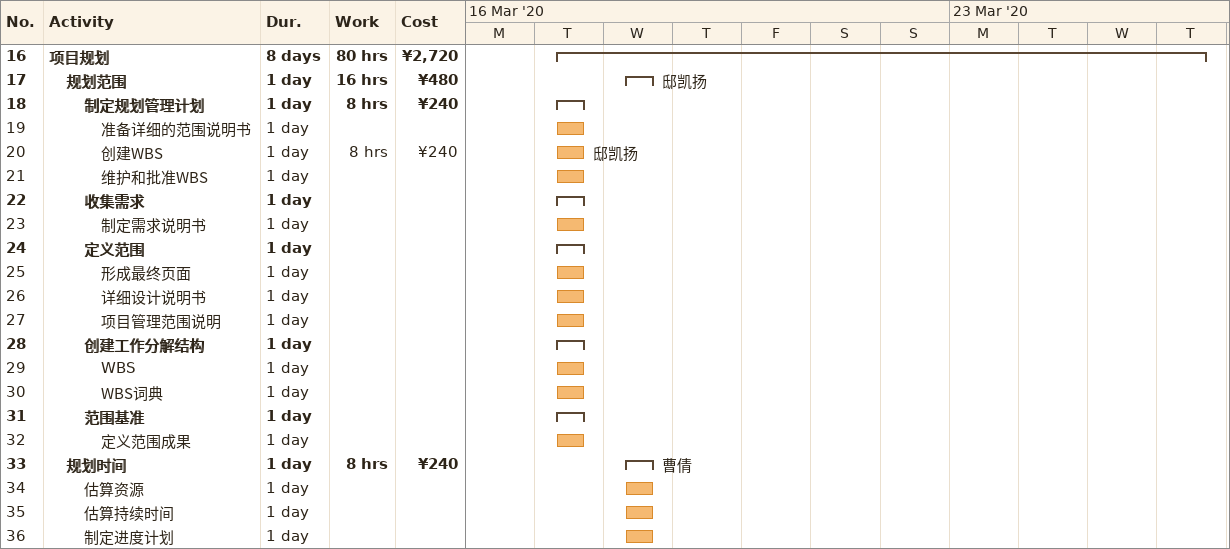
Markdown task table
| ID | Level | Task | Duration | Start | Finish | Resources | Work (h) | Cost (¥) |
|---|---|---|---|---|---|---|---|---|
| 16 | 1 | **项目规划** | 8d | 2020-03-17 | 2020-03-26 |  | 80 | 2720 |
| 17 | 2 | **规划范围** | 1d | 2020-03-18 | 2020-03-18 | 邸凯扬 | 16 | 480 |
| 18 | 3 | **制定规划管理计划** | 1d | 2020-03-17 | 2020-03-17 |  | 8 | 240 |
| 19 | 4 | 准备详细的范围说明书 | 1d | 2020-03-17 | 2020-03-17 |  |  |  |
| 20 | 4 | 创建WBS | 1d | 2020-03-17 | 2020-03-17 | 邸凯扬 | 8 | 240 |
| 21 | 4 | 维护和批准WBS | 1d | 2020-03-17 | 2020-03-17 |  |  |  |
| 22 | 3 | **收集需求** | 1d | 2020-03-17 | 2020-03-17 |  |  |  |
| 23 | 4 | 制定需求说明书 | 1d | 2020-03-17 | 2020-03-17 |  |  |  |
| 24 | 3 | **定义范围** | 1d | 2020-03-17 | 2020-03-17 |  |  |  |
| 25 | 4 | 形成最终页面 | 1d | 2020-03-17 | 2020-03-17 |  |  |  |
| 26 | 4 | 详细设计说明书 | 1d | 2020-03-17 | 2020-03-17 |  |  |  |
| 27 | 4 | 项目管理范围说明 | 1d | 2020-03-17 | 2020-03-17 |  |  |  |
| 28 | 3 | **创建工作分解结构** | 1d | 2020-03-17 | 2020-03-17 |  |  |  |
| 29 | 4 | WBS | 1d | 2020-03-17 | 2020-03-17 |  |  |  |
| 30 | 4 | WBS词典 | 1d | 2020-03-17 | 2020-03-17 |  |  |  |
| 31 | 3 | **范围基准** | 1d | 2020-03-17 | 2020-03-17 |  |  |  |
| 32 | 4 | 定义范围成果 | 1d | 2020-03-17 | 2020-03-17 |  |  |  |
| 33 | 2 | **规划时间** | 1d | 2020-03-18 | 2020-03-18 | 曹倩 | 8 | 240 |
| 34 | 3 | 估算资源 | 1d | 2020-03-18 | 2020-03-18 |  |  |  |
| 35 | 3 | 估算持续时间 | 1d | 2020-03-18 | 2020-03-18 |  |  |  |
| 36 | 3 | 制定进度计划 | 1d | 2020-03-18 | 2020-03-18 |  |  |  |
